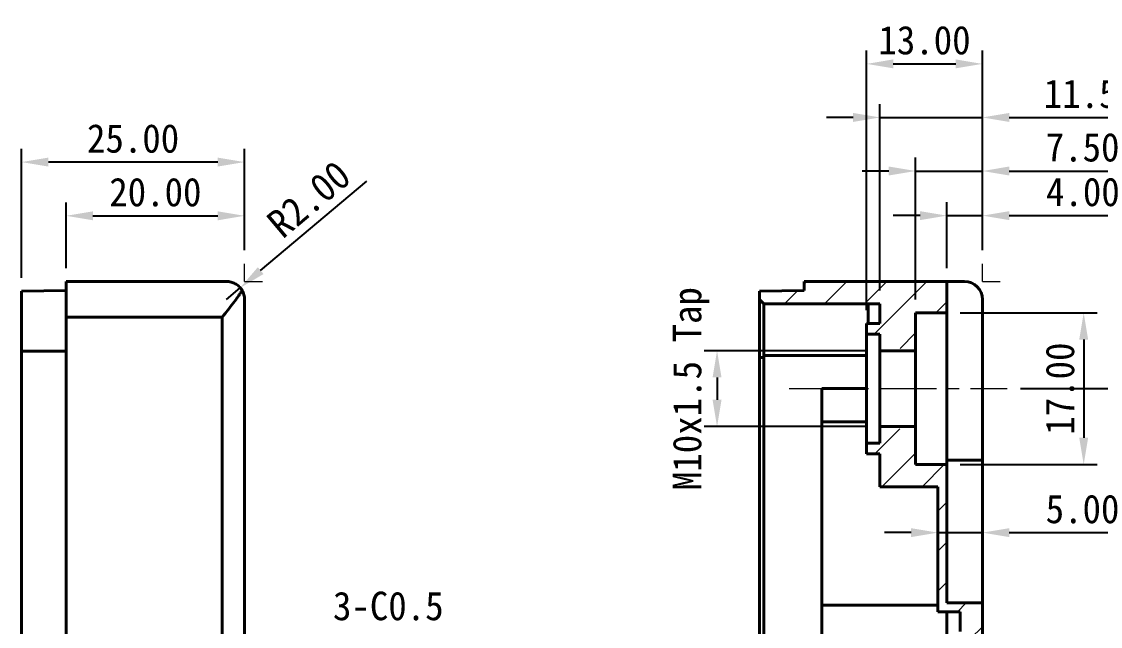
# Model space of a CAD drawing. Header units: millimetres. Extents: x 20 to 594, y 20 to 419.
# Drawn here: x 222.8 to 343.7, y 252.3 to 320.1 of the extents above; entities that cross this region are included whole.
import ezdxf

# ---------------------------------------------------------------- set-up
doc = ezdxf.new("R2010")
doc.units = ezdxf.units.MM
doc.linetypes.add('CENTERX2', pattern=[20.32, 12.7, -2.54, 2.54, -2.54])
for name, color, linetype, lineweight in [('CENTER', 1, 'CENTERX2', 9), ('DIM', 2, 'Continuous', 9), ('HATCH', 5, 'Continuous', 13), ('OUTLINE', 3, 'Continuous', 40), ('기준선', 6, 'Continuous', 9)]:
    doc.layers.add(name, color=color, linetype=linetype, lineweight=lineweight)
doc.styles.get("Standard").update_dxf_attribs({"font": '', "height": 3.2})
doc.styles.get('Standard').set_extended_font_data('GulimChe')
doc.dimstyles.new('척도 1배 - (x.xx)', dxfattribs={"dimtxt": 3.2, "dimasz": 3, "dimexe": 1.5, "dimexo": 1.5, "dimgap": 1, "dimtad": 1, "dimzin": 0, "dimdsep": 46, "dimtxsty": 'Standard', "dimcen": 0, "dimclrd": 2, "dimclre": 2, "dimclrt": 2, "dimadec": 0, "dimazin": 0, "dimtfac": 0.75, "dimtmove": 0, "dimatfit": 0, "dimfxl": 1, "dimtfill": 1, "dimtolj": 1, "dimtzin": 0, "dimarcsym": 0})
pattern_1 = [(45, (12.258, 14.8462), (-2.245064, 2.245064), [])]

# ---------------------------------------------------------------- blocks, each defined once
blk = doc.blocks.new('*D1')
at = {"layer": 'Defpoints', "color": 0, "ltscale": 0.5, "transparency": 16777216}
for p in [(247.76, 298.3), (247.76, 292.94), (227.76, 290.94)]:
    blk.add_point(p, dxfattribs=at)
at = {"layer": 'DIM', "color": 2, "lineweight": -2, "ltscale": 0.5, "transparency": 16777216}
for p, q in [((227.76, 292.44), (227.76, 299.8)), ((247.76, 294.44), (247.76, 299.8)), ((230.76, 298.3), (244.76, 298.3))]:
    blk.add_line(p, q, dxfattribs=at)
at = {"layer": 'DIM', "color": 2, "ltscale": 0.5, "transparency": 16777216}
for points in [[(230.76, 298.8), (230.76, 297.8), (227.76, 298.3)], [(244.76, 298.8), (244.76, 297.8), (247.76, 298.3)]]:
    blk.add_solid(points, dxfattribs=at)
at = {"layer": 'DIM', "color": 2, "ltscale": 0.5, "transparency": 16777216, "insert": (237.76, 300.94), "char_height": 3.2, "attachment_point": 5, "bg_fill": 3, "box_fill_scale": 1.1, "bg_fill_color": 256, "bg_fill_true_color": 13158600, "bg_fill_transparency": 0}
blk.add_mtext('\\A1;20.00', dxfattribs=at)
blk = doc.blocks.new('*D2')
at = {"layer": 'Defpoints', "color": 0, "ltscale": 0.5, "transparency": 16777216}
for p in [(222.76, 304.32), (247.76, 292.94), (222.76, 289.85)]:
    blk.add_point(p, dxfattribs=at)
at = {"layer": 'DIM', "color": 2, "lineweight": -2, "ltscale": 0.5, "transparency": 16777216}
for p, q in [((222.76, 291.35), (222.76, 305.82)), ((247.76, 294.44), (247.76, 305.82)), ((244.76, 304.32), (225.76, 304.32))]:
    blk.add_line(p, q, dxfattribs=at)
at = {"layer": 'DIM', "color": 2, "ltscale": 0.5, "transparency": 16777216}
for points in [[(225.76, 304.82), (225.76, 303.82), (222.76, 304.32)], [(244.76, 304.82), (244.76, 303.82), (247.76, 304.32)]]:
    blk.add_solid(points, dxfattribs=at)
at = {"layer": 'DIM', "color": 2, "ltscale": 0.5, "transparency": 16777216, "insert": (235.26, 306.95), "char_height": 3.2, "attachment_point": 5, "bg_fill": 3, "box_fill_scale": 1.1, "bg_fill_color": 256, "bg_fill_true_color": 13158600, "bg_fill_transparency": 0}
blk.add_mtext('\\A1;25.00', dxfattribs=at)
blk = doc.blocks.new('*D43')
at = {"layer": 'Defpoints', "color": 0, "ltscale": 0.5, "transparency": 16777216}
for p in [(330.5, 303.32), (330.5, 292.94), (323, 287.44)]:
    blk.add_point(p, dxfattribs=at)
at = {"layer": 'DIM', "color": 2, "lineweight": -2, "ltscale": 0.5, "transparency": 16777216}
for p, q in [((323, 288.94), (323, 304.82)), ((330.5, 294.44), (330.5, 304.82)), ((320, 303.32), (317, 303.32)), ((323, 303.32), (330.5, 303.32)), ((333.5, 303.32), (346.96, 303.32))]:
    blk.add_line(p, q, dxfattribs=at)
at = {"layer": 'DIM', "color": 2, "ltscale": 0.5, "transparency": 16777216}
for points in [[(320, 303.82), (320, 302.82), (323, 303.32)], [(333.5, 303.82), (333.5, 302.82), (330.5, 303.32)]]:
    blk.add_solid(points, dxfattribs=at)
at = {"layer": 'DIM', "color": 2, "ltscale": 0.5, "transparency": 16777216, "insert": (341.73, 305.96), "char_height": 3.2, "attachment_point": 5, "bg_fill": 3, "box_fill_scale": 1.1, "bg_fill_color": 256, "bg_fill_true_color": 13158600, "bg_fill_transparency": 0}
blk.add_mtext('\\A1;7.50', dxfattribs=at)
blk = doc.blocks.new('*D44')
at = {"layer": 'Defpoints', "color": 0, "ltscale": 0.5, "transparency": 16777216}
for p in [(319, 309.32), (330.5, 292.94), (319, 288.44)]:
    blk.add_point(p, dxfattribs=at)
at = {"layer": 'DIM', "color": 2, "lineweight": -2, "ltscale": 0.5, "transparency": 16777216}
for p, q in [((319, 289.94), (319, 310.82)), ((330.5, 294.44), (330.5, 310.82)), ((316, 309.32), (313, 309.32)), ((319, 309.32), (330.5, 309.32)), ((333.5, 309.32), (348.58, 309.32))]:
    blk.add_line(p, q, dxfattribs=at)
at = {"layer": 'DIM', "color": 2, "ltscale": 0.5, "transparency": 16777216}
for points in [[(316, 309.82), (316, 308.82), (319, 309.32)], [(333.5, 309.82), (333.5, 308.82), (330.5, 309.32)]]:
    blk.add_solid(points, dxfattribs=at)
at = {"layer": 'DIM', "color": 2, "ltscale": 0.5, "transparency": 16777216, "insert": (342.54, 311.96), "char_height": 3.2, "attachment_point": 5, "bg_fill": 3, "box_fill_scale": 1.1, "bg_fill_color": 256, "bg_fill_true_color": 13158600, "bg_fill_transparency": 0}
blk.add_mtext('\\A1;11.50', dxfattribs=at)
blk = doc.blocks.new('*D45')
at = {"layer": 'Defpoints', "color": 0, "ltscale": 0.5, "transparency": 16777216}
for p in [(330.5, 315.32), (330.5, 292.94), (317.5, 286.24)]:
    blk.add_point(p, dxfattribs=at)
at = {"layer": 'DIM', "color": 2, "lineweight": -2, "ltscale": 0.5, "transparency": 16777216}
for p, q in [((317.5, 287.74), (317.5, 316.82)), ((330.5, 294.44), (330.5, 316.82)), ((320.5, 315.32), (327.5, 315.32))]:
    blk.add_line(p, q, dxfattribs=at)
at = {"layer": 'DIM', "color": 2, "ltscale": 0.5, "transparency": 16777216}
for points in [[(320.5, 315.82), (320.5, 314.82), (317.5, 315.32)], [(327.5, 315.82), (327.5, 314.82), (330.5, 315.32)]]:
    blk.add_solid(points, dxfattribs=at)
at = {"layer": 'DIM', "color": 2, "ltscale": 0.5, "transparency": 16777216, "insert": (324, 317.96), "char_height": 3.2, "attachment_point": 5, "bg_fill": 3, "box_fill_scale": 1.1, "bg_fill_color": 256, "bg_fill_true_color": 13158600, "bg_fill_transparency": 0}
blk.add_mtext('\\A1;13.00', dxfattribs=at)
blk = doc.blocks.new('*D46')
at = {"layer": 'Defpoints', "color": 0, "ltscale": 0.5, "transparency": 16777216}
for p in [(326.5, 287.44), (326.5, 270.44), (341.85, 270.44)]:
    blk.add_point(p, dxfattribs=at)
at = {"layer": 'DIM', "color": 2, "lineweight": -2, "ltscale": 0.5, "transparency": 16777216}
for p, q in [((328, 287.44), (343.35, 287.44)), ((341.85, 284.44), (341.85, 273.44)), ((328, 270.44), (343.35, 270.44))]:
    blk.add_line(p, q, dxfattribs=at)
at = {"layer": 'DIM', "color": 2, "ltscale": 0.5, "transparency": 16777216}
for points in [[(341.35, 284.44), (342.35, 284.44), (341.85, 287.44)], [(341.35, 273.44), (342.35, 273.44), (341.85, 270.44)]]:
    blk.add_solid(points, dxfattribs=at)
at = {"layer": 'DIM', "color": 2, "ltscale": 0.5, "transparency": 16777216, "insert": (339.21, 278.94), "char_height": 3.2, "attachment_point": 5, "rotation": 90, "bg_fill": 3, "box_fill_scale": 1.1, "bg_fill_color": 256, "bg_fill_true_color": 13158600, "bg_fill_transparency": 0}
blk.add_mtext('\\A1;17.00', dxfattribs=at)
blk = doc.blocks.new('*D92')
at = {"layer": 'Defpoints', "color": 0, "ltscale": 0.5, "transparency": 16777216}
for p in [(319, 283.19), (300.74, 274.69), (319, 274.69)]:
    blk.add_point(p, dxfattribs=at)
at = {"layer": 'DIM', "color": 2, "lineweight": -2, "ltscale": 0.5, "transparency": 16777216}
for p, q in [((317.5, 283.19), (299.24, 283.19)), ((300.74, 280.19), (300.74, 277.69)), ((317.5, 274.69), (299.24, 274.69))]:
    blk.add_line(p, q, dxfattribs=at)
at = {"layer": 'DIM', "color": 2, "ltscale": 0.5, "transparency": 16777216}
for points in [[(300.24, 280.19), (301.24, 280.19), (300.74, 283.19)], [(300.24, 277.69), (301.24, 277.69), (300.74, 274.69)]]:
    blk.add_solid(points, dxfattribs=at)
at = {"layer": 'DIM', "color": 2, "ltscale": 0.5, "transparency": 16777216, "insert": (297.83, 278.94), "char_height": 3.2, "attachment_point": 5, "rotation": 90, "bg_fill": 3, "box_fill_scale": 1.1, "bg_fill_color": 256, "bg_fill_true_color": 13158600, "bg_fill_transparency": 0}
blk.add_mtext('\\A1;M10x1.5 Tap', dxfattribs=at)
blk = doc.blocks.new('*D94')
at = {"layer": 'Defpoints', "color": 0, "ltscale": 0.5, "transparency": 16777216}
for p in [(333.28, 278.94), (355.19, 278.94), (343.5, 178.94)]:
    blk.add_point(p, dxfattribs=at)
at = {"layer": 'DIM', "color": 2, "lineweight": -2, "ltscale": 0.5, "transparency": 16777216}
for p, q in [((334.78, 278.94), (356.69, 278.94)), ((355.19, 181.94), (355.19, 275.94)), ((345, 178.94), (356.69, 178.94))]:
    blk.add_line(p, q, dxfattribs=at)
at = {"layer": 'DIM', "color": 2, "ltscale": 0.5, "transparency": 16777216}
for points in [[(354.69, 275.94), (355.69, 275.94), (355.19, 278.94)], [(354.69, 181.94), (355.69, 181.94), (355.19, 178.94)]]:
    blk.add_solid(points, dxfattribs=at)
at = {"layer": 'DIM', "color": 2, "ltscale": 0.5, "transparency": 16777216, "insert": (352.55, 228.94), "char_height": 3.2, "attachment_point": 5, "rotation": 90, "bg_fill": 3, "box_fill_scale": 1.1, "bg_fill_color": 256, "bg_fill_true_color": 13158600, "bg_fill_transparency": 0}
blk.add_mtext('\\A1;100.00', dxfattribs=at)
blk = doc.blocks.new('*D108')
at = {"layer": 'Defpoints', "color": 0, "ltscale": 0.5, "transparency": 16777216}
for p in [(247.27, 290.23), (245.74, 288.94)]:
    blk.add_point(p, dxfattribs=at)
at = {"layer": 'DIM', "color": 2, "lineweight": -2, "ltscale": 0.5, "transparency": 16777216}
for p, q in [((249.56, 292.16), (261.48, 302.19)), ((245.74, 288.94), (247.27, 290.23))]:
    blk.add_line(p, q, dxfattribs=at)
at = {"layer": 'DIM', "color": 2, "ltscale": 0.5, "transparency": 16777216}
blk.add_solid([(249.24, 292.54), (249.89, 291.78), (247.27, 290.23)], dxfattribs=at)
at = {"layer": 'DIM', "color": 2, "ltscale": 0.5, "transparency": 16777216, "insert": (254.97, 300.16), "char_height": 3.2, "attachment_point": 5, "rotation": 40.0959, "bg_fill": 3, "box_fill_scale": 1.1, "bg_fill_color": 256, "bg_fill_true_color": 13158600, "bg_fill_transparency": 0}
blk.add_mtext('\\A1;R2.00', dxfattribs=at)
blk = doc.blocks.new('*D116')
at = {"layer": 'Defpoints', "color": 0, "ltscale": 0.5, "transparency": 16777216}
for p in [(330.5, 298.32), (330.5, 292.94), (326.5, 290.94)]:
    blk.add_point(p, dxfattribs=at)
at = {"layer": 'DIM', "color": 2, "lineweight": -2, "ltscale": 0.5, "transparency": 16777216}
for p, q in [((326.5, 292.44), (326.5, 299.82)), ((330.5, 294.44), (330.5, 299.82)), ((323.5, 298.32), (320.5, 298.32)), ((326.5, 298.32), (330.5, 298.32)), ((333.5, 298.32), (347.02, 298.32))]:
    blk.add_line(p, q, dxfattribs=at)
at = {"layer": 'DIM', "color": 2, "ltscale": 0.5, "transparency": 16777216}
for points in [[(323.5, 298.82), (323.5, 297.82), (326.5, 298.32)], [(333.5, 298.82), (333.5, 297.82), (330.5, 298.32)]]:
    blk.add_solid(points, dxfattribs=at)
at = {"layer": 'DIM', "color": 2, "ltscale": 0.5, "transparency": 16777216, "insert": (341.76, 300.96), "char_height": 3.2, "attachment_point": 5, "bg_fill": 3, "box_fill_scale": 1.1, "bg_fill_color": 256, "bg_fill_true_color": 13158600, "bg_fill_transparency": 0}
blk.add_mtext('\\A1;4.00', dxfattribs=at)
blk = doc.blocks.new('*D117')
at = {"layer": 'Defpoints', "color": 0, "ltscale": 0.5, "transparency": 16777216}
for p in [(325.5, 262.81), (330.5, 262.81), (330.5, 262.81)]:
    blk.add_point(p, dxfattribs=at)
at = {"layer": 'DIM', "color": 2, "lineweight": -2, "ltscale": 0.5, "transparency": 16777216}
for p, q in [((322.5, 262.81), (319.5, 262.81)), ((325.5, 262.81), (330.5, 262.81)), ((333.5, 262.81), (346.95, 262.81))]:
    blk.add_line(p, q, dxfattribs=at)
at = {"layer": 'DIM', "color": 2, "ltscale": 0.5, "transparency": 16777216}
for points in [[(322.5, 263.31), (322.5, 262.31), (325.5, 262.81)], [(333.5, 263.31), (333.5, 262.31), (330.5, 262.81)]]:
    blk.add_solid(points, dxfattribs=at)
at = {"layer": 'DIM', "color": 2, "ltscale": 0.5, "transparency": 16777216, "insert": (341.72, 265.44), "char_height": 3.2, "attachment_point": 5, "bg_fill": 3, "box_fill_scale": 1.1, "bg_fill_color": 256, "bg_fill_true_color": 13158600, "bg_fill_transparency": 0}
blk.add_mtext('\\A1;5.00', dxfattribs=at)

msp = doc.modelspace()

# ---------------------------------------------------------------- hatches: boundary and pattern name
at = {"layer": 'HATCH'}
h = msp.add_hatch(dxfattribs=at)
h.set_pattern_fill('ANSI31', color=256, style=0)
h.set_pattern_definition(pattern_1)
h.paths.add_polyline_path([(317.501, 285.039), (319.001, 285.039), (319.001, 283.439), (323.001, 283.439), (323.001, 287.439), (326.501, 287.439), (326.501, 290.939), (310.501, 290.939), (310.501, 289.939), (305.501, 289.852), (305.501, 288.939), (306.001, 288.439), (319.001, 288.439), (319.001, 286.239), (317.501, 286.239)], flags=0)
h = msp.add_hatch(dxfattribs=at)
h.set_pattern_fill('ANSI31', color=256, style=0)
h.set_pattern_definition(pattern_1)
h.paths.add_polyline_path([(328.001, 160.939), (326.001, 160.939), (326.001, 158.939), (328.001, 158.939), (328.001, 150.939), (330.501, 150.939), (330.501, 164.939), (329.001, 164.939), (329.001, 171.939), (328.001, 171.939), (328.001, 185.939), (329.001, 185.939), (329.001, 192.939), (330.501, 192.939), (330.501, 254.939), (326.501, 254.939), (326.501, 270.439), (323.001, 270.439), (323.001, 274.439), (319.001, 274.439), (319.001, 272.839), (317.501, 272.839), (317.501, 271.639), (319.001, 271.639), (319.001, 267.939), (325.501, 267.939), (325.501, 253.939), (328.001, 253.939), (328.001, 251.739), (328.801, 250.939), (329.301, 250.939), (329.301, 223.939), (328.801, 223.939), (328.001, 223.139), (328.001, 220.139), (326.001, 220.139), (326.001, 218.139), (328.001, 218.139), (328.001, 189.439), (326.001, 189.439), (326.001, 186.439), (327.001, 186.439), (327.001, 169.939), (328.001, 169.939)], flags=0)

# ---------------------------------------------------------------- linework, layer by layer
at = {"layer": 'CENTER', "ltscale": 0.5}
msp.add_line((308.837, 278.939), (333.28, 278.939), dxfattribs=at)
at = {"layer": 'OUTLINE'}
for p, q in [((227.757, 290.939), (227.757, 286.939)), ((245.757, 290.939), (227.757, 290.939)), ((310.501, 290.939), (310.501, 289.939)), ((326.501, 290.939), (310.501, 290.939)), ((326.501, 290.939), (326.501, 287.439)), ((326.501, 290.939), (328.501, 290.939)), ((222.757, 289.852), (227.757, 289.939)), ((222.757, 283.139), (222.757, 289.852)), ((310.501, 289.939), (305.501, 289.852)), ((305.501, 289.852), (305.501, 288.939)), ((247.757, 288.939), (247.757, 150.939)), ((306.001, 288.439), (305.501, 288.939)), ((305.501, 282.439), (305.501, 288.939)), ((306.001, 288.439), (319.001, 288.439)), ((306.001, 288.439), (306.001, 282.656)), ((317.701, 286.239), (317.701, 288.439)), ((319.001, 286.239), (319.001, 288.439)), ((330.501, 270.939), (330.501, 288.939)), ((245.257, 286.939), (227.757, 286.939)), ((227.757, 150.939), (227.757, 286.939)), ((245.257, 286.939), (245.257, 150.939)), ((323.001, 287.439), (326.501, 287.439)), ((323.001, 287.439), (323.001, 283.189)), ((326.501, 270.439), (326.501, 287.439)), ((317.501, 285.039), (317.501, 286.239)), ((319.001, 286.239), (317.501, 286.239)), ((319.001, 285.039), (317.501, 285.039)), ((317.501, 285.039), (317.501, 272.839)), ((319.001, 283.189), (319.001, 285.039)), ((222.757, 150.939), (222.757, 283.139)), ((222.757, 283.139), (227.757, 283.139)), ((319.001, 283.189), (323.001, 283.189)), ((319.001, 283.189), (319.001, 274.689)), ((323.001, 283.189), (323.001, 274.689)), ((306.001, 282.439), (305.501, 282.439)), ((305.501, 150.939), (305.501, 282.439)), ((305.997, 282.656), (306.001, 282.656)), ((305.997, 282.656), (306.001, 282.656)), ((317.501, 282.656), (306.001, 282.656)), ((306.001, 282.439), (306.001, 150.939)), ((317.501, 278.939), (312.501, 278.939)), ((312.501, 278.939), (312.501, 250.939)), ((317.501, 275.209), (312.501, 275.209)), ((319.001, 272.839), (319.001, 274.689)), ((323.001, 274.689), (319.001, 274.689)), ((323.001, 274.689), (323.001, 270.439)), ((317.501, 271.639), (317.501, 272.839)), ((317.501, 272.839), (319.001, 272.839)), ((317.501, 271.639), (319.001, 271.639)), ((319.001, 267.939), (319.001, 271.639)), ((326.501, 270.439), (323.001, 270.439)), ((326.501, 270.939), (330.501, 270.939)), ((326.501, 270.439), (326.501, 254.939)), ((330.501, 254.939), (330.501, 270.939)), ((319.001, 267.939), (325.501, 267.939)), ((325.501, 253.939), (325.501, 267.939)), ((312.501, 254.669), (325.501, 254.669)), ((330.501, 254.939), (326.501, 254.939)), ((330.501, 192.939), (330.501, 254.939)), ((325.501, 253.939), (328.001, 253.939)), ((326.501, 250.939), (326.501, 253.939)), ((328.001, 253.939), (328.001, 251.739))]:
    msp.add_line(p, q, dxfattribs=at)
msp.add_arc((328.501, 288.939), 2, 0, 90, dxfattribs=at)
for points, knots in [([(247.484, 289.948), (247.384, 290.12), (247.264, 290.267), (246.998, 290.518), (246.855, 290.619), (246.557, 290.78), (246.402, 290.839), (246.162, 290.899), (246.082, 290.914), (245.92, 290.934), (245.838, 290.939), (245.757, 290.939)], [0, 0, 0, 0, 0.25, 0.25, 0.5, 0.5, 0.75, 0.75, 0.875, 0.875, 1, 1, 1, 1]), ([(247.484, 289.948), (247.423, 289.843), (247.353, 289.731), (247.204, 289.504), (247.124, 289.387), (246.872, 289.028), (246.684, 288.775), (246.296, 288.262), (246.094, 288.003), (245.682, 287.476), (245.468, 287.206), (245.257, 286.939)], [0, 0, 0, 0, 0.125, 0.125, 0.25, 0.25, 0.5, 0.5, 0.75, 0.75, 1, 1, 1, 1]), ([(247.484, 289.948), (247.577, 289.789), (247.644, 289.625), (247.735, 289.286), (247.757, 289.111), (247.757, 288.939)], [0, 0, 0, 0, 0.5, 0.5, 1, 1, 1, 1])]:
    msp.add_open_spline(points, degree=3, knots=knots, dxfattribs=at)
msp.add_open_spline([(306.001, 282.439), (306.001, 282.511), (306, 282.584), (305.997, 282.656)], degree=3, dxfattribs=at)
at = {"layer": '기준선', "ltscale": 0.5}
for p, q in [((247.757, 290.939), (247.757, 292.939)), ((330.501, 290.939), (330.501, 292.939)), ((247.757, 290.939), (249.757, 290.939)), ((330.501, 290.939), (332.501, 290.939))]:
    msp.add_line(p, q, dxfattribs=at)

# ---------------------------------------------------------------- texts
at = {"layer": 'DIM', "color": 2, "ltscale": 0.5, "insert": (263.877, 254.573), "char_height": 3.2, "attachment_point": 5, "bg_fill": 3, "box_fill_scale": 1.1, "bg_fill_color": 256, "bg_fill_true_color": 13158600, "bg_fill_transparency": 0}
msp.add_mtext('\\A1;3-C0.5', dxfattribs=at)

# ---------------------------------------------------------------- next in the draw order: dimensions: what is measured, and where the dimension line sits
at = {"layer": 'DIM', "ltscale": 0.5}
for base, p1, p2, picture, middle in [((330.501, 303.315), (323.001, 287.439), (330.501, 292.939), '*D43', (341.729, 305.955)), ((247.757, 298.297), (227.757, 290.939), (247.757, 292.939), '*D1', (237.757, 300.936))]:
    dim = msp.add_linear_dim(base=base, p1=p1, p2=p2, dimstyle='척도 1배 - (x.xx)', dxfattribs=at)
    dim.commit()
    dim.dimension.update_dxf_attribs({"geometry": picture, "text_midpoint": middle})

# ---------------------------------------------------------------- next in the draw order: dimensions: what is measured, and where the dimension line sits
dim = msp.add_linear_dim(base=(319.001, 309.315), p1=(330.501, 292.939), p2=(319.001, 288.439), dimstyle='척도 1배 - (x.xx)', dxfattribs=at)
dim.commit()
dim.dimension.update_dxf_attribs({"geometry": '*D44', "text_midpoint": (342.542, 309.315), "dimtype": 160})
dim = msp.add_linear_dim(base=(222.757, 304.315), p1=(247.757, 292.939), p2=(222.757, 289.852), dimstyle='척도 1배 - (x.xx)', dxfattribs=at)
dim.commit()
dim.dimension.update_dxf_attribs({"geometry": '*D2', "text_midpoint": (235.257, 306.953)})

# ---------------------------------------------------------------- next in the draw order: dimensions: what is measured, and where the dimension line sits
dim = msp.add_linear_dim(base=(330.501, 315.315), p1=(317.501, 286.239), p2=(330.501, 292.939), dimstyle='척도 1배 - (x.xx)', dxfattribs=at)
dim.commit()
dim.dimension.update_dxf_attribs({"geometry": '*D45', "text_midpoint": (324.001, 317.958)})
dim = msp.add_radius_dim(center=(245.739, 288.94), mpoint=(247.269, 290.228), dimstyle='척도 1배 - (x.xx)', dxfattribs=at)
dim.commit()
dim.dimension.update_dxf_attribs({"geometry": '*D108', "text_midpoint": (254.967, 300.163)})

# ---------------------------------------------------------------- next in the draw order: dimensions: what is measured, and where the dimension line sits
dim = msp.add_linear_dim(base=(330.501, 298.315), p1=(326.501, 290.939), p2=(330.501, 292.939), dimstyle='척도 1배 - (x.xx)', dxfattribs=at)
dim.commit()
dim.dimension.update_dxf_attribs({"geometry": '*D116', "text_midpoint": (341.759, 300.955)})
dim = msp.add_linear_dim(base=(300.74, 274.689), p1=(319.001, 283.189), p2=(319.001, 274.689), angle=90, text='M10x1.5 Tap', dimstyle='척도 1배 - (x.xx)', dxfattribs=at)
dim.commit()
dim.dimension.update_dxf_attribs({"geometry": '*D92', "text_midpoint": (300.74, 278.939), "dimtype": 160})
dim = msp.add_linear_dim(base=(341.853, 270.439), p1=(326.501, 287.439), p2=(326.501, 270.439), angle=90, dimstyle='척도 1배 - (x.xx)', dxfattribs=at)
dim.commit()
dim.dimension.update_dxf_attribs({"geometry": '*D46', "text_midpoint": (339.21, 278.939)})

# ---------------------------------------------------------------- next in the draw order: dimensions: what is measured, and where the dimension line sits
dim = msp.add_linear_dim(base=(355.191, 278.939), p1=(343.501, 178.939), p2=(333.28, 278.939), angle=90, dimstyle='척도 1배 - (x.xx)', dxfattribs=at)
dim.commit()
dim.dimension.update_dxf_attribs({"geometry": '*D94', "text_midpoint": (352.548, 228.939)})

# ---------------------------------------------------------------- next in the draw order: dimensions: what is measured, and where the dimension line sits
dim = msp.add_linear_dim(base=(330.501, 262.805), p1=(325.501, 262.805), p2=(330.501, 262.805), dimstyle='척도 1배 - (x.xx)', dxfattribs=at)
dim.commit()
dim.dimension.update_dxf_attribs({"geometry": '*D117', "text_midpoint": (341.725, 265.443)})

doc.saveas('drawing.dxf')
